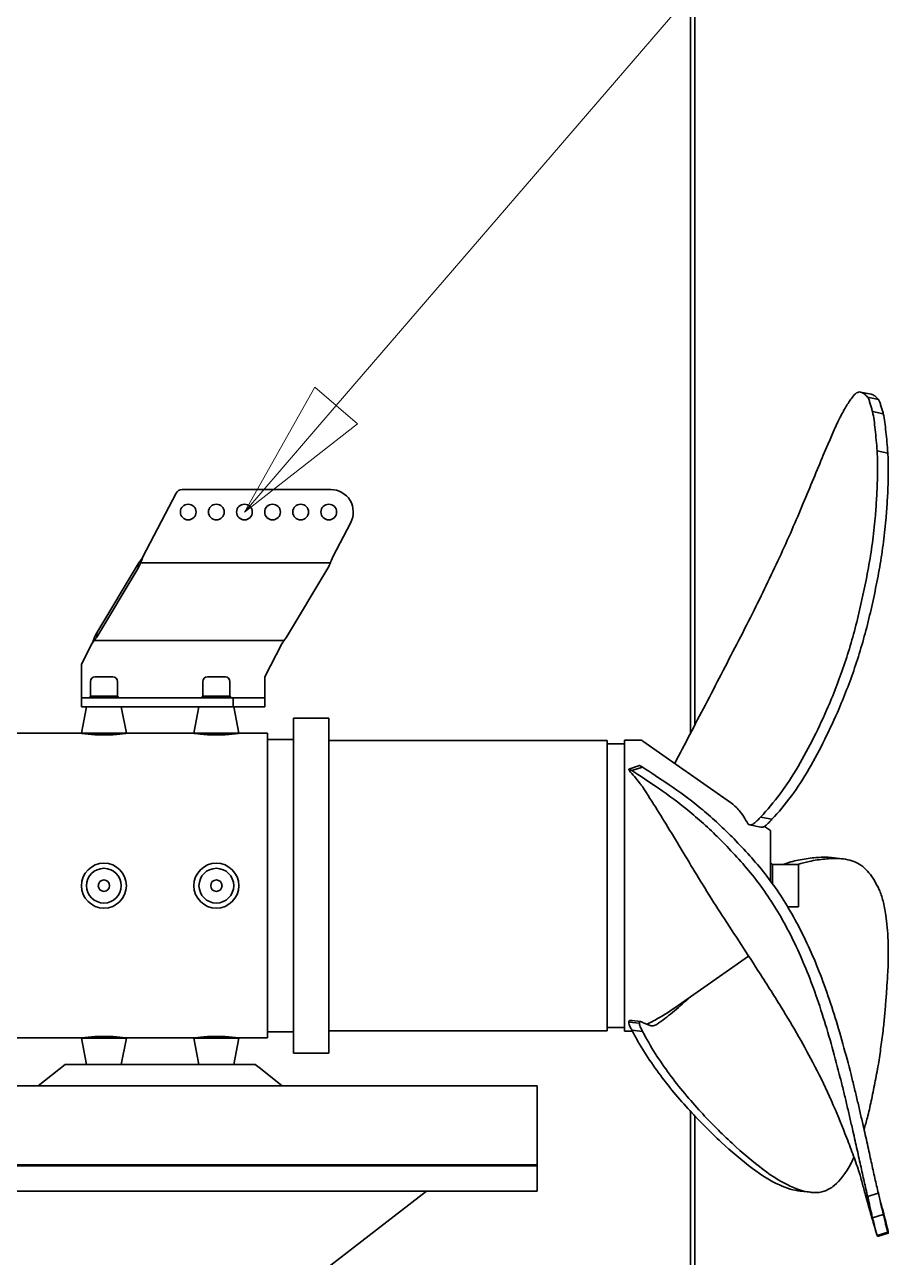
# Model space of a CAD drawing. Header units: millimetres. Extents: x 0 to 42050, y 0 to 29700.
# Drawn here: x 18046 to 18815, y 20898 to 21994 of the extents above; entities that cross this region are included whole.
import ezdxf

# ---------------------------------------------------------------- set-up
doc = ezdxf.new("R2010")
doc.units = ezdxf.units.MM
doc.header["$LTSCALE"] = 50
doc.layers.add('Symbol', color=7, linetype='Continuous', lineweight=18)
doc.layers.add('Visible', color=7, linetype='Continuous', lineweight=35)

# ---------------------------------------------------------------- blocks, each defined once
blk = doc.blocks.new('Balloon19')
at = {"layer": 'Symbol'}
for p, q in [((366.47, 433.116), (374.231, 442.124)), ((366.092, 433.442), (364.839, 431.222)), ((366.849, 432.789), (366.092, 433.442)), ((366.47, 433.116), (364.839, 431.222)), ((364.839, 431.222), (366.849, 432.789))]:
    blk.add_line(p, q, dxfattribs=at)
at = {"layer": 'Symbol', "flags": 128}
blk.add_lwpolyline([(366.092, 433.442), (364.839, 431.222), (366.849, 432.789), (366.092, 433.442)], dxfattribs=at)
at = {"layer": 'Symbol'}
blk.add_solid([(366.092, 433.442), (364.839, 431.222), (366.849, 432.789), (366.092, 433.442)], dxfattribs=at)

msp = doc.modelspace()

# ---------------------------------------------------------------- linework, layer by layer
at = {"layer": 'Visible', "color": 9, "true_color": 0xc0c0c0}
for p, q in [((18638.8, 21364.66), (18638.8, 26112.33)), ((18642.55, 21371.82), (18642.55, 26112.33)), ((18638.8, 20552.33), (18638.8, 21028.06)), ((18642.55, 20552.33), (18642.55, 21024.05))]:
    msp.add_line(p, q, dxfattribs=at)
at = {"layer": 'Visible'}
for p, q in [((18799.37, 21665.85), (18789.84, 21667.78)), ((18805.78, 21661.17), (18796.25, 21663.09)), ((18810.2, 21648.44), (18800.67, 21650.36)), ((18814.23, 21613.53), (18804.69, 21615.45)), ((18151.63, 21521.15), (18181.15, 21577.86)), ((18186.47, 21581.08), (18318.73, 21581.08)), ((18336.47, 21551.85), (18320.48, 21521.15)), ((18318.37, 21515.79), (18149.52, 21515.79)), ((18147.4, 21515.15), (18110.51, 21453.77)), ((18110.51, 21449.77), (18147.4, 21511.15)), ((18147.4, 21513.39), (18147.4, 21515.15)), ((18147.4, 21511.15), (18147.4, 21513.39)), ((18316.25, 21511.15), (18279.36, 21449.77)), ((18110.51, 21453.77), (18110.51, 21451.53)), ((18110.51, 21451.53), (18110.51, 21449.77)), ((18096.94, 21425.83), (18106.28, 21443.77)), ((18108.39, 21446.98), (18277.24, 21446.98)), ((18275.13, 21443.77), (18259.94, 21414.59)), ((18096.94, 21395.88), (18096.94, 21425.83)), ((18104.94, 21410.48), (18104.94, 21397.38)), ((18108.94, 21414.48), (18124.94, 21414.48)), ((18128.94, 21410.48), (18128.94, 21397.38)), ((18204.94, 21410.48), (18204.94, 21397.38)), ((18208.94, 21414.48), (18224.94, 21414.48)), ((18228.94, 21410.48), (18228.94, 21397.38)), ((18259.94, 21414.59), (18259.94, 21395.88)), ((18096.94, 21387.88), (18096.94, 21395.88)), ((18231.94, 21395.88), (18096.94, 21395.88)), ((18104.94, 21397.38), (18103.64, 21395.88)), ((18104.94, 21397.38), (18128.94, 21397.38)), ((18128.94, 21397.38), (18130.24, 21395.88)), ((18204.94, 21397.38), (18203.64, 21395.88)), ((18204.94, 21397.38), (18228.94, 21397.38)), ((18228.94, 21397.38), (18230.24, 21395.88)), ((18259.94, 21395.88), (18231.94, 21395.88)), ((18231.94, 21387.88), (18231.94, 21395.88)), ((18259.94, 21387.88), (18259.94, 21395.88)), ((18096.94, 21387.88), (18231.94, 21387.88)), ((18101.51, 21387.88), (18096.94, 21364.38)), ((18132.37, 21387.88), (18136.94, 21364.38)), ((18201.51, 21387.88), (18196.94, 21364.38)), ((18231.94, 21387.88), (18259.94, 21387.88)), ((18232.37, 21387.88), (18236.94, 21364.38)), ((18285.44, 21377.88), (18285.44, 21079.88)), ((18316.94, 21377.88), (18285.44, 21377.88)), ((18316.94, 21079.88), (18316.94, 21377.88)), ((17990.44, 21364.38), (18096.94, 21364.38)), ((18096.94, 21364.38), (18136.94, 21364.38)), ((18136.94, 21364.38), (18196.94, 21364.38)), ((18196.94, 21364.38), (18236.94, 21364.38)), ((18236.94, 21364.38), (18262.44, 21364.38)), ((18262.44, 21364.38), (18262.44, 21093.48)), ((18262.44, 21358.88), (18285.44, 21358.88)), ((18564.57, 21357.88), (18316.94, 21357.88)), ((18564.57, 21099.88), (18564.57, 21357.88)), ((18579.94, 21354.88), (18564.57, 21354.88)), ((18579.94, 21358.38), (18579.94, 21099.38)), ((18593.36, 21358.38), (18579.94, 21358.38)), ((18674.26, 21302.84), (18596.23, 21357.48)), ((18593.44, 21335.59), (18583.92, 21332.59)), ((18596.03, 21334.24), (18586.51, 21331.25)), ((18711.15, 21287.91), (18701.08, 21289.94)), ((18701.12, 21281.02), (18691.06, 21283.05)), ((18709.94, 21277.86), (18704.53, 21281.64)), ((18709.94, 21277.86), (18709.94, 21232.92)), ((18773.52, 21252.78), (18763.97, 21253.86)), ((18711.64, 21247.68), (18709.94, 21248.84)), ((18711.64, 21247.68), (18711.64, 21230.59)), ((18734.64, 21247.68), (18711.64, 21247.68)), ((18734.64, 21210.08), (18734.64, 21247.68)), ((18734.64, 21210.08), (18725.1, 21210.08)), ((18690.41, 21166.23), (18624.61, 21120.15)), ((18636.52, 21128.38), (18636.38, 21128.4)), ((18564.57, 21099.88), (18316.94, 21099.88)), ((18579.94, 21102.88), (18564.57, 21102.88)), ((18586.99, 21099.38), (18579.94, 21099.38)), ((18593.24, 21106.58), (18583.71, 21107.66)), ((18596.03, 21099.23), (18586.51, 21100.3)), ((18594.34, 21108.04), (18586.89, 21108.89)), ((18097.61, 21093.48), (17887.44, 21093.48)), ((18096.94, 21093.48), (18096.94, 21093.38)), ((18136.94, 21093.38), (18096.94, 21093.38)), ((18101.51, 21069.88), (18096.94, 21093.38)), ((18132.37, 21069.88), (18136.94, 21093.38)), ((18197.61, 21093.48), (18136.27, 21093.48)), ((18136.94, 21093.48), (18136.94, 21093.38)), ((18196.94, 21093.48), (18196.94, 21093.38)), ((18236.94, 21093.38), (18196.94, 21093.38)), ((18201.51, 21069.88), (18196.94, 21093.38)), ((18232.37, 21069.88), (18236.94, 21093.38)), ((18262.44, 21093.48), (18236.27, 21093.48)), ((18236.94, 21093.48), (18236.94, 21093.38)), ((18262.44, 21098.88), (18285.44, 21098.88)), ((18316.94, 21079.88), (18285.44, 21079.88)), ((18058.37, 21050.88), (18082.34, 21069.88)), ((18247.01, 21069.88), (18082.34, 21069.88)), ((18247.01, 21069.88), (18251.54, 21069.88)), ((18251.54, 21069.88), (18255.08, 21067.07)), ((18255.08, 21067.07), (18275.51, 21050.88)), ((17822.44, 21050.88), (18502.44, 21050.88)), ((18502.44, 21042.2), (18502.44, 21050.88)), ((18502.44, 21042.2), (18502.44, 20980.65)), ((17817.44, 20979.78), (18502.44, 20979.78)), ((18502.44, 20980.65), (17822.44, 20980.65)), ((18502.44, 20980.65), (18502.44, 20979.78)), ((18502.44, 20979.78), (18502.44, 20957.33)), ((18502.44, 20957.33), (17827.44, 20957.33)), ((18403.83, 20957.33), (17844.19, 20525.33)), ((18745.84, 20956.24), (18736.3, 20957.31)), ((18805.78, 20955.43), (18796.25, 20952.44)), ((18810.2, 20936.45), (18800.67, 20933.45)), ((18814.23, 20920.82), (18804.69, 20917.83)), ((18814.62, 20919.88), (18805.08, 20916.88))]:
    msp.add_line(p, q, dxfattribs=at)
for centre, radius in [((18191.94, 21561.08), 7), ((18216.94, 21561.08), 7), ((18241.94, 21561.08), 7), ((18266.94, 21561.08), 7), ((18291.94, 21561.08), 7), ((18316.94, 21561.08), 7), ((18116.94, 21228.88), 15.43), ((18216.94, 21228.88), 15.43), ((18116.94, 21228.88), 5.05), ((18216.94, 21228.88), 5.05)]:
    msp.add_circle(centre, radius, dxfattribs=at)
for centre, radius, start, end in [((18186.47, 21575.08), 6, 90, 152.5), ((18318.73, 21561.08), 20, 332.5, 90), ((18108.94, 21410.48), 4, 90, 180), ((18124.94, 21410.48), 4, 0, 90), ((18208.94, 21410.48), 4, 90, 180), ((18224.94, 21410.48), 4, 0, 90), ((18593.36, 21353.38), 5, 55, 90), ((18116.94, 21228.88), 20, 0, 180), ((18216.94, 21228.88), 20, 0, 180), ((18116.94, 21228.88), 20, 180, 0), ((18216.94, 21228.88), 20, 180, 0)]:
    msp.add_arc(centre, radius, start, end, dxfattribs=at)
for points, knots in [([(18782.69, 21663.23), (18781.83, 21662.14), (18780.97, 21660.95), (18779.23, 21658.41), (18778.36, 21657.06), (18777.47, 21655.62)], [0.000001, 0.000001, 0.000001, 0.000001, 1.175222, 1.175222, 2.3504455, 2.3504455, 2.3504455, 2.3504455]), ([(18789.94, 21667.75), (18788.84, 21668.01), (18787.69, 21667.75), (18785.27, 21666.24), (18784, 21664.98), (18782.69, 21663.23)], [0.0000016, 0.0000016, 0.0000016, 0.0000016, 1.8002191, 1.8002191, 3.6003068, 3.6003068, 3.6003068, 3.6003068]), ([(18796.25, 21663.09), (18795.24, 21664.39), (18794.2, 21665.43), (18792.1, 21666.99), (18791.03, 21667.5), (18789.94, 21667.75)], [0.0000038, 0.0000038, 0.0000038, 0.0000038, 1.7911199, 1.7911199, 3.5822228, 3.5822228, 3.5822228, 3.5822228]), ([(18798.56, 21657.43), (18798.23, 21658.62), (18797.87, 21659.69), (18797.09, 21661.59), (18796.68, 21662.41), (18796.25, 21663.09)], [0.0000035, 0.0000035, 0.0000035, 0.0000035, 0.8081984, 0.8081984, 1.6163133, 1.6163133, 1.6163133, 1.6163133]), ([(18799.47, 21665.83), (18800.56, 21665.58), (18801.63, 21665.07), (18803.73, 21663.51), (18804.76, 21662.47), (18805.78, 21661.17)], [0.000001, 0.000001, 0.000001, 0.000001, 1.791098, 1.791098, 3.5822129, 3.5822129, 3.5822129, 3.5822129]), ([(18805.78, 21661.17), (18806.21, 21660.48), (18806.62, 21659.67), (18807.39, 21657.77), (18807.75, 21656.7), (18808.09, 21655.51)], [0.000001, 0.000001, 0.000001, 0.000001, 0.8082199, 0.8082199, 1.6165199, 1.6165199, 1.6165199, 1.6165199]), ([(18777.47, 21655.62), (18776.57, 21654.18), (18775.67, 21652.61), (18773.82, 21649.25), (18772.88, 21647.44), (18771.92, 21645.53)], [0.0000019, 0.0000019, 0.0000019, 0.0000019, 1.1754536, 1.1754536, 2.3509185, 2.3509185, 2.3509185, 2.3509185]), ([(18800.67, 21650.36), (18800.3, 21651.53), (18799.94, 21652.7), (18799.24, 21655.05), (18798.89, 21656.24), (18798.56, 21657.43)], [-1.613107, -1.613107, -1.613107, -1.613107, -0.8065552, -0.8065552, -0.0000035, -0.0000035, -0.0000035, -0.0000035]), ([(18802.99, 21634.29), (18802.67, 21637.24), (18802.31, 21640.07), (18801.54, 21645.43), (18801.12, 21647.97), (18800.67, 21650.36)], [0.0000035, 0.0000035, 0.0000035, 0.0000035, 1.3016866, 1.3016866, 2.6037294, 2.6037294, 2.6037294, 2.6037294]), ([(18808.09, 21655.51), (18808.42, 21654.32), (18808.77, 21653.13), (18809.47, 21650.78), (18809.83, 21649.61), (18810.2, 21648.44)], [-1.6131031, -1.6131031, -1.6131031, -1.6131031, -0.8065516, -0.8065516, 0, 0, 0, 0]), ([(18810.2, 21648.44), (18810.65, 21646.05), (18811.07, 21643.51), (18811.84, 21638.14), (18812.2, 21635.32), (18812.52, 21632.37)], [0, 0, 0, 0, 1.3026469, 1.3026469, 2.6049324, 2.6049324, 2.6049324, 2.6049324]), ([(18771.92, 21645.53), (18767.28, 21636.05), (18762.29, 21624.7), (18754, 21605.07), (18751.06, 21597.96), (18745.12, 21583.57), (18742.14, 21576.33), (18739, 21568.84)], [0.0000029, 0.0000029, 0.0000029, 0.0000029, 5.6484153, 5.6484153, 8.575673, 8.575673, 11.302645, 11.302645, 11.302645, 11.302645]), ([(18804.69, 21615.45), (18804.45, 21618.76), (18804.18, 21621.99), (18803.61, 21628.28), (18803.31, 21631.33), (18802.99, 21634.29)], [0.0000018, 0.0000018, 0.0000018, 0.0000018, 1.3023658, 1.3023658, 2.6047226, 2.6047226, 2.6047226, 2.6047226]), ([(18812.52, 21632.37), (18812.84, 21629.41), (18813.15, 21626.36), (18813.72, 21620.07), (18813.98, 21616.84), (18814.23, 21613.53)], [0.000001, 0.000001, 0.000001, 0.000001, 1.3023676, 1.3023676, 2.6047398, 2.6047398, 2.6047398, 2.6047398]), ([(18804.86, 21587.09), (18805.05, 21592.18), (18805.13, 21597.13), (18805.07, 21606.64), (18804.93, 21611.17), (18804.69, 21615.45)], [0.0000015, 0.0000015, 0.0000015, 0.0000015, 1.6248813, 1.6248813, 3.2498187, 3.2498187, 3.2498187, 3.2498187]), ([(18814.23, 21613.53), (18814.47, 21609.25), (18814.61, 21604.71), (18814.67, 21595.21), (18814.59, 21590.26), (18814.4, 21585.16)], [0.000001, 0.000001, 0.000001, 0.000001, 1.6249803, 1.6249803, 3.2499066, 3.2499066, 3.2499066, 3.2499066]), ([(18802.92, 21555.81), (18803.38, 21561.13), (18803.77, 21566.4), (18804.41, 21576.84), (18804.66, 21582), (18804.86, 21587.09)], [0.000002, 0.000002, 0.000002, 0.000002, 1.6204273, 1.6204273, 3.2408775, 3.2408775, 3.2408775, 3.2408775]), ([(18814.4, 21585.16), (18814.21, 21580.08), (18813.96, 21574.92), (18813.32, 21564.48), (18812.93, 21559.2), (18812.47, 21553.89)], [0.000001, 0.000001, 0.000001, 0.000001, 1.6204985, 1.6204985, 3.2409634, 3.2409634, 3.2409634, 3.2409634]), ([(18739, 21568.84), (18732.5, 21553.28), (18725.42, 21537.15), (18710.22, 21504.21), (18702.15, 21487.58), (18693.71, 21470.77)], [0.000001, 0.000001, 0.000001, 0.000001, 5.6807048, 5.6807048, 11.3561246, 11.3561246, 11.3561246, 11.3561246]), ([(18796.94, 21511.52), (18798.27, 21518.83), (18799.44, 21526.21), (18801.42, 21541.03), (18802.25, 21548.45), (18802.92, 21555.81)], [0.000004, 0.000004, 0.000004, 0.000004, 2.2435389, 2.2435389, 4.4868371, 4.4868371, 4.4868371, 4.4868371]), ([(18812.47, 21553.89), (18811.8, 21546.53), (18810.98, 21539.11), (18809, 21524.29), (18807.84, 21516.9), (18806.5, 21509.59)], [0.000001, 0.000001, 0.000001, 0.000001, 2.2431934, 2.2431934, 4.4866551, 4.4866551, 4.4866551, 4.4866551]), ([(18151.63, 21521.15), (18150.51, 21518.37), (18150.48, 21518.3), (18149.78, 21516.49), (18149.65, 21516.14), (18149.52, 21515.79)], [-1.58650073, -1.58650073, -1.58650073, -1.58650073, -1.12456691, -1.12456691, -1.01040412, -1.01040412, -1.01040412, -1.01040412]), ([(18151.63, 21521.15), (18151.4, 21520.8), (18151.17, 21520.46), (18150.44, 21519.38), (18149.97, 21518.66), (18149.52, 21517.93)], [5.47898364, 5.47898364, 5.47898364, 5.47898364, 5.60393727, 5.60393727, 5.86929648, 5.86929648, 5.86929648, 5.86929648]), ([(18316.25, 21511.15), (18317.38, 21513.55), (18317.4, 21513.61), (18318.1, 21515.18), (18318.24, 21515.49), (18318.37, 21515.79)], [-1.58650073, -1.58650073, -1.58650073, -1.58650073, -1.12456691, -1.12456691, -1.01040412, -1.01040412, -1.01040412, -1.01040412]), ([(18787.83, 21468.46), (18789.54, 21475.53), (18791.16, 21482.65), (18794.19, 21497.02), (18795.61, 21504.25), (18796.94, 21511.52)], [0.0000017, 0.0000017, 0.0000017, 0.0000017, 2.2335551, 2.2335551, 4.4673255, 4.4673255, 4.4673255, 4.4673255]), ([(18806.5, 21509.59), (18805.18, 21502.32), (18803.76, 21495.09), (18800.73, 21480.72), (18799.12, 21473.6), (18797.41, 21466.53)], [0.0000015, 0.0000015, 0.0000015, 0.0000015, 2.2338002, 2.2338002, 4.4674457, 4.4674457, 4.4674457, 4.4674457]), ([(18693.71, 21470.77), (18684.65, 21452.67), (18675.19, 21434.7), (18661.32, 21407.76), (18656.71, 21398.87), (18647.35, 21380.95), (18642.69, 21372.1), (18638.06, 21363.26)], [0.000009, 0.000009, 0.000009, 0.000009, 6.1140294, 6.1140294, 9.1844701, 9.1844701, 12.1936454, 12.1936454, 12.1936454, 12.1936454]), ([(18775.96, 21426.92), (18778.19, 21433.58), (18780.28, 21440.39), (18784.24, 21454.26), (18786.1, 21461.31), (18787.83, 21468.46)], [0.000001, 0.000001, 0.000001, 0.000001, 2.2610439, 2.2610439, 4.5233382, 4.5233382, 4.5233382, 4.5233382]), ([(18797.41, 21466.53), (18795.68, 21459.38), (18793.82, 21452.33), (18789.85, 21438.46), (18787.75, 21431.65), (18785.52, 21424.99)], [0.0000014, 0.0000014, 0.0000014, 0.0000014, 2.2629304, 2.2629304, 4.5247356, 4.5247356, 4.5247356, 4.5247356]), ([(18761.28, 21388.3), (18763.93, 21394.48), (18766.48, 21400.8), (18771.37, 21413.66), (18773.72, 21420.23), (18775.96, 21426.92)], [0.000001, 0.000001, 0.000001, 0.000001, 2.2597539, 2.2597539, 4.5217757, 4.5217757, 4.5217757, 4.5217757]), ([(18785.52, 21424.99), (18783.28, 21418.31), (18780.93, 21411.75), (18776.03, 21398.88), (18773.48, 21392.56), (18770.83, 21386.38)], [0.000001, 0.000001, 0.000001, 0.000001, 2.2687006, 2.2687006, 4.5366261, 4.5366261, 4.5366261, 4.5366261]), ([(18734.44, 21334.97), (18739.35, 21343.4), (18744.03, 21352.06), (18752.98, 21369.86), (18757.23, 21378.98), (18761.28, 21388.3)], [0.0000021, 0.0000021, 0.0000021, 0.0000021, 3.437567, 3.437567, 6.8673088, 6.8673088, 6.8673088, 6.8673088]), ([(18770.83, 21386.38), (18766.8, 21377.05), (18762.57, 21367.92), (18753.7, 21350.12), (18749.06, 21341.44), (18744.21, 21333)], [0.000001, 0.000001, 0.000001, 0.000001, 3.4250721, 3.4250721, 6.8571871, 6.8571871, 6.8571871, 6.8571871]), ([(18136.94, 21364.38), (18136.94, 21364.38), (18136.82, 21364.36), (18136.31, 21364.29), (18135.92, 21364.23), (18134.9, 21364.09), (18134.27, 21364.01), (18132.8, 21363.83), (18131.97, 21363.73), (18130.19, 21363.55), (18129.19, 21363.45), (18127.01, 21363.27), (18125.83, 21363.18), (18123.37, 21363.04), (18122.08, 21362.99), (18119.5, 21362.91), (18118.2, 21362.9), (18116.94, 21362.9), (18115.68, 21362.9), (18114.38, 21362.91), (18111.8, 21362.99), (18110.51, 21363.04), (18108.05, 21363.18), (18106.87, 21363.27), (18104.69, 21363.45), (18103.68, 21363.55), (18101.91, 21363.73), (18101.08, 21363.83), (18099.61, 21364.01), (18098.97, 21364.09), (18097.95, 21364.23), (18097.57, 21364.29), (18097.06, 21364.36), (18096.94, 21364.38), (18096.94, 21364.38)], [9.0547048, 9.0547048, 9.0547048, 9.0547048, 9.4319811, 9.4319811, 9.8092574, 9.8092574, 10.1865337, 10.1865337, 10.5638099, 10.5638099, 10.9410924, 10.9410924, 11.3183748, 11.3183748, 11.6956573, 11.6956573, 12.0729397, 12.0729397, 12.0729397, 12.4502222, 12.4502222, 12.8275046, 12.8275046, 13.2047871, 13.2047871, 13.5820695, 13.5820695, 13.9593458, 13.9593458, 14.3366221, 14.3366221, 14.7138984, 14.7138984, 15.0911747, 15.0911747, 15.0911747, 15.0911747]), ([(18236.94, 21364.38), (18236.94, 21364.38), (18236.82, 21364.36), (18236.31, 21364.29), (18235.92, 21364.23), (18234.9, 21364.09), (18234.27, 21364.01), (18232.8, 21363.83), (18231.97, 21363.73), (18230.19, 21363.55), (18229.19, 21363.45), (18227.01, 21363.27), (18225.83, 21363.18), (18223.37, 21363.04), (18222.08, 21362.99), (18219.5, 21362.91), (18218.2, 21362.9), (18216.94, 21362.9), (18215.68, 21362.9), (18214.38, 21362.91), (18211.8, 21362.99), (18210.51, 21363.04), (18208.05, 21363.18), (18206.87, 21363.27), (18204.69, 21363.45), (18203.68, 21363.55), (18201.91, 21363.73), (18201.08, 21363.83), (18199.61, 21364.01), (18198.97, 21364.09), (18197.95, 21364.23), (18197.57, 21364.29), (18197.06, 21364.36), (18196.94, 21364.38), (18196.94, 21364.38)], [9.0547048, 9.0547048, 9.0547048, 9.0547048, 9.4319811, 9.4319811, 9.8092574, 9.8092574, 10.1865337, 10.1865337, 10.5638099, 10.5638099, 10.9410924, 10.9410924, 11.3183748, 11.3183748, 11.6956573, 11.6956573, 12.0729397, 12.0729397, 12.0729397, 12.4502222, 12.4502222, 12.8275046, 12.8275046, 13.2047871, 13.2047871, 13.5820695, 13.5820695, 13.9593458, 13.9593458, 14.3366221, 14.3366221, 14.7138984, 14.7138984, 15.0911747, 15.0911747, 15.0911747, 15.0911747]), ([(18584.86, 21332.27), (18584.57, 21332.47), (18584.33, 21332.58), (18583.94, 21332.63), (18583.8, 21332.57), (18583.71, 21332.42)], [0.00059721, 0.00059721, 0.00059721, 0.00059721, 0.24541416, 0.24541416, 0.48987731, 0.48987731, 0.48987731, 0.48987731]), ([(18583.71, 21332.42), (18583.73, 21332.35), (18583.76, 21332.26), (18583.84, 21332.07), (18583.89, 21331.96), (18584, 21331.73), (18584.06, 21331.61), (18584.19, 21331.37), (18584.25, 21331.26), (18584.32, 21331.14)], [0, 0, 0, 0, 0.04085213, 0.04085213, 0.08336603, 0.08336603, 0.12745836, 0.12745836, 0.16669455, 0.16669455, 0.16669455, 0.16669455]), ([(18593.36, 21320.38), (18591.82, 21322.29), (18590.29, 21324.14), (18587.28, 21327.73), (18585.79, 21329.47), (18584.32, 21331.14)], [0.0013118, 0.0013118, 0.0013118, 0.0013118, 0.9317029, 0.9317029, 1.8623256, 1.8623256, 1.8623256, 1.8623256]), ([(18586.51, 21331.25), (18586.24, 21331.39), (18585.97, 21331.55), (18585.42, 21331.89), (18585.14, 21332.08), (18584.86, 21332.27)], [-0.48907916, -0.48907916, -0.48907916, -0.48907916, -0.2448374, -0.2448374, -0.00094374, -0.00094374, -0.00094374, -0.00094374]), ([(18638.06, 21294.53), (18628.52, 21302.41), (18619.08, 21309.35), (18601.62, 21321.43), (18593.52, 21326.66), (18586.51, 21331.25)], [0.000083, 0.000083, 0.000083, 0.000083, 6.183109, 6.183109, 12.1896032, 12.1896032, 12.1896032, 12.1896032]), ([(18593.44, 21335.59), (18593.5, 21335.61), (18593.57, 21335.61), (18593.85, 21335.57), (18594.09, 21335.46), (18594.38, 21335.27)], [0.14186247, 0.14186247, 0.14186247, 0.14186247, 0.24463741, 0.24463741, 0.48916489, 0.48916489, 0.48916489, 0.48916489]), ([(18594.38, 21335.27), (18594.66, 21335.07), (18594.94, 21334.89), (18595.49, 21334.55), (18595.76, 21334.39), (18596.03, 21334.24)], [-0.48828546, -0.48828546, -0.48828546, -0.48828546, -0.24418052, -0.24418052, -0.00009882, -0.00009882, -0.00009882, -0.00009882]), ([(18596.03, 21334.24), (18603.05, 21329.66), (18611.19, 21324.45), (18628.73, 21312.4), (18638.22, 21305.47), (18647.81, 21297.6)], [0.0000724, 0.0000724, 0.0000724, 0.0000724, 5.9788845, 5.9788845, 12.1441694, 12.1441694, 12.1441694, 12.1441694]), ([(18701.08, 21289.94), (18706.95, 21296.16), (18712.78, 21303.06), (18724.08, 21318.24), (18729.41, 21326.34), (18734.44, 21334.97)], [0.0000569, 0.0000569, 0.0000569, 0.0000569, 3.371229, 3.371229, 6.7411208, 6.7411208, 6.7411208, 6.7411208]), ([(18744.21, 21333), (18739.25, 21324.37), (18733.99, 21316.26), (18722.8, 21301.06), (18717.02, 21294.15), (18711.15, 21287.91)], [0.0000017, 0.0000017, 0.0000017, 0.0000017, 3.5144201, 3.5144201, 7.0313794, 7.0313794, 7.0313794, 7.0313794]), ([(18596.23, 21316.46), (18595.75, 21317.19), (18595.25, 21317.9), (18594.3, 21319.2), (18593.82, 21319.82), (18593.36, 21320.38)], [0.00163912, 0.00163912, 0.00163912, 0.00163912, 0.27388583, 0.27388583, 0.54741367, 0.54741367, 0.54741367, 0.54741367]), ([(18664.81, 21205.59), (18660, 21212.89), (18654.81, 21221.17), (18640.34, 21244.78), (18631.14, 21260.29), (18613.32, 21289.6), (18604.81, 21303.32), (18596.23, 21316.46)], [6.1219657, 6.1219657, 6.1219657, 6.1219657, 9.1327608, 9.1327608, 13.9432325, 13.9432325, 18.2374053, 18.2374053, 18.2374053, 18.2374053]), ([(18647.81, 21297.6), (18652.43, 21293.8), (18657.07, 21289.8), (18666.4, 21281.32), (18671.01, 21276.89), (18684.92, 21262.79), (18694.36, 21252.61), (18703.41, 21241.41)], [0.000019, 0.000019, 0.000019, 0.000019, 2.9889138, 2.9889138, 6.0325826, 6.0325826, 12.0902786, 12.0902786, 12.0902786, 12.0902786]), ([(18689.91, 21283.47), (18687.48, 21288.23), (18684.82, 21292.29), (18679.53, 21298.58), (18676.94, 21300.96), (18674.26, 21302.84)], [0, 0, 0, 0, 2.1656648, 2.1656648, 4.0403412, 4.0403412, 4.0403412, 4.0403412]), ([(18693.71, 21238.36), (18684.65, 21249.5), (18675.19, 21259.65), (18661.32, 21273.72), (18656.71, 21278.16), (18647.35, 21286.69), (18642.69, 21290.71), (18638.06, 21294.53)], [0.000009, 0.000009, 0.000009, 0.000009, 6.1140294, 6.1140294, 9.1844691, 9.1844691, 12.1936438, 12.1936438, 12.1936438, 12.1936438]), ([(18695.79, 21284.65), (18696.69, 21285.46), (18697.59, 21286.31), (18699.35, 21288.08), (18700.22, 21288.99), (18701.08, 21289.94)], [0.00007857, 0.00007857, 0.00007857, 0.00007857, 0.49866265, 0.49866265, 0.99512807, 0.99512807, 0.99512807, 0.99512807]), ([(18711.15, 21287.91), (18710.29, 21286.96), (18709.42, 21286.04), (18707.67, 21284.27), (18706.78, 21283.43), (18705.87, 21282.62)], [0.00001128, 0.00001128, 0.00001128, 0.00001128, 0.49734404, 0.49734404, 0.99466761, 0.99466761, 0.99466761, 0.99466761]), ([(18689.91, 21283.47), (18689.91, 21283.47), (18689.92, 21283.46), (18689.93, 21283.45), (18689.93, 21283.45), (18689.94, 21283.44)], [0.0002891422, 0.0002891422, 0.0002891422, 0.0002891422, 0.0036532003, 0.0036532003, 0.007127886, 0.007127886, 0.007127886, 0.007127886]), ([(18689.94, 21283.44), (18690.83, 21282.99), (18691.81, 21282.85), (18693.82, 21283.26), (18694.84, 21283.79), (18695.79, 21284.65)], [0.0000921, 0.0000921, 0.0000921, 0.0000921, 0.5250673, 0.5250673, 1.0499941, 1.0499941, 1.0499941, 1.0499941]), ([(18705.87, 21282.62), (18705.43, 21282.22), (18704.98, 21281.89), (18703.98, 21281.34), (18703.44, 21281.13), (18702.29, 21280.9), (18701.7, 21280.9), (18701.12, 21281.02)], [0.00001081, 0.00001081, 0.00001081, 0.00001081, 0.24196168, 0.24196168, 0.52423473, 0.52423473, 0.83751733, 0.83751733, 0.83751733, 0.83751733]), ([(18734.44, 21251.54), (18739.35, 21252.54), (18744.03, 21253.25), (18752.98, 21254.1), (18757.23, 21254.24), (18761.28, 21254.09)], [0.0000021, 0.0000021, 0.0000021, 0.0000021, 3.437567, 3.437567, 6.8673088, 6.8673088, 6.8673088, 6.8673088]), ([(18770.83, 21253.01), (18766.8, 21253.16), (18762.57, 21253.02), (18753.7, 21252.16), (18749.06, 21251.44), (18744.21, 21250.44)], [0.000001, 0.000001, 0.000001, 0.000001, 3.4250721, 3.4250721, 6.8571871, 6.8571871, 6.8571871, 6.8571871]), ([(18785.52, 21249.67), (18783.28, 21250.63), (18780.93, 21251.39), (18776.03, 21252.5), (18773.48, 21252.86), (18770.83, 21253.01)], [0.000001, 0.000001, 0.000001, 0.000001, 2.2687006, 2.2687006, 4.5366261, 4.5366261, 4.5366261, 4.5366261]), ([(18797.41, 21240.34), (18795.68, 21242.48), (18793.82, 21244.34), (18789.85, 21247.45), (18787.75, 21248.71), (18785.52, 21249.67)], [0.0000014, 0.0000014, 0.0000014, 0.0000014, 2.2629304, 2.2629304, 4.5247356, 4.5247356, 4.5247356, 4.5247356]), ([(18739, 21160.71), (18732.5, 21175.95), (18725.42, 21190.17), (18710.22, 21216.22), (18702.15, 21227.91), (18693.71, 21238.36)], [0.000001, 0.000001, 0.000001, 0.000001, 5.6807048, 5.6807048, 11.3561246, 11.3561246, 11.3561246, 11.3561246]), ([(18703.41, 21241.41), (18711.82, 21230.93), (18719.83, 21219.22), (18734.97, 21193.16), (18742.05, 21178.93), (18748.55, 21163.71)], [0.0000047, 0.0000047, 0.0000047, 0.0000047, 5.690823, 5.690823, 11.381703, 11.381703, 11.381703, 11.381703]), ([(18806.5, 21225.29), (18805.18, 21228.17), (18803.76, 21230.86), (18800.73, 21235.88), (18799.12, 21238.2), (18797.41, 21240.34)], [0.0000015, 0.0000015, 0.0000015, 0.0000015, 2.2338002, 2.2338002, 4.4674457, 4.4674457, 4.4674457, 4.4674457]), ([(18812.47, 21202.55), (18811.8, 21207.2), (18810.98, 21211.44), (18809, 21219.04), (18807.84, 21222.4), (18806.5, 21225.29)], [0.000001, 0.000001, 0.000001, 0.000001, 2.2431934, 2.2431934, 4.4866551, 4.4866551, 4.4866551, 4.4866551]), ([(18776.1, 21008.6), (18772.42, 21018.03), (18768.36, 21027.84), (18759.45, 21047.81), (18754.54, 21058.06), (18740.1, 21086.16), (18729.95, 21103.71), (18712.57, 21131.89), (18705.62, 21142.73), (18687.24, 21171.12), (18675.83, 21188.88), (18664.81, 21205.59)], [0, 0, 0, 0, 3.1762499, 3.1762499, 6.5848196, 6.5848196, 12.6648907, 12.6648907, 16.5379142, 16.5379142, 22.845538, 22.845538, 22.845538, 22.845538]), ([(18814.4, 21179.92), (18814.21, 21184.04), (18813.96, 21187.99), (18813.32, 21195.54), (18812.93, 21199.14), (18812.47, 21202.55)], [0.000001, 0.000001, 0.000001, 0.000001, 1.6204985, 1.6204985, 3.2409634, 3.2409634, 3.2409634, 3.2409634]), ([(18814.23, 21152.29), (18814.47, 21157.3), (18814.61, 21162.14), (18814.67, 21171.4), (18814.59, 21175.8), (18814.4, 21179.92)], [0.000001, 0.000001, 0.000001, 0.000001, 1.6249803, 1.6249803, 3.2499066, 3.2499066, 3.2499066, 3.2499066]), ([(18771.92, 21058), (18767.28, 21076.24), (18762.29, 21094.26), (18754, 21120.57), (18751.06, 21129.34), (18745.12, 21145.72), (18742.14, 21153.37), (18739, 21160.71)], [0.0000029, 0.0000029, 0.0000029, 0.0000029, 5.6484153, 5.6484153, 8.575673, 8.575673, 11.302645, 11.302645, 11.302645, 11.302645]), ([(18748.55, 21163.71), (18751.71, 21156.33), (18754.71, 21148.64), (18760.65, 21132.25), (18763.58, 21123.53), (18771.85, 21097.26), (18776.84, 21079.24), (18781.47, 21061)], [0.000001, 0.000001, 0.000001, 0.000001, 2.7515889, 2.7515889, 5.6713984, 5.6713984, 11.3356202, 11.3356202, 11.3356202, 11.3356202]), ([(18812.52, 21127.39), (18812.84, 21131.6), (18813.15, 21135.79), (18813.72, 21144.1), (18813.98, 21148.22), (18814.23, 21152.29)], [0.000001, 0.000001, 0.000001, 0.000001, 1.3023676, 1.3023676, 2.6047398, 2.6047398, 2.6047398, 2.6047398]), ([(18636.52, 21128.38), (18631.9, 21124.02), (18627.29, 21119.93), (18618.08, 21112.36), (18613.49, 21108.86), (18608.89, 21105.68)], [-5.3093936, -5.3093936, -5.3093936, -5.3093936, -2.6545452, -2.6545452, -0.0000354, -0.0000354, -0.0000354, -0.0000354]), ([(18810.2, 21101.75), (18810.65, 21106.06), (18811.07, 21110.36), (18811.84, 21118.92), (18812.2, 21123.17), (18812.52, 21127.39)], [0, 0, 0, 0, 1.3026469, 1.3026469, 2.6049324, 2.6049324, 2.6049324, 2.6049324]), ([(18601.55, 21106.51), (18603.43, 21107.45), (18605.31, 21108.42), (18613.11, 21112.64), (18618.99, 21116.22), (18624.61, 21120.15)], [-24.940806, -24.940806, -24.940806, -24.940806, -24.1123553, -24.1123553, -21.4945135, -21.4945135, -21.4945135, -21.4945135]), ([(18583.71, 21107.66), (18583.73, 21107.79), (18583.76, 21107.92), (18583.84, 21108.18), (18583.89, 21108.3), (18584, 21108.54), (18584.06, 21108.64), (18584.19, 21108.81), (18584.25, 21108.88), (18584.32, 21108.94)], [0, 0, 0, 0, 0.04085266, 0.04085266, 0.08336715, 0.08336715, 0.1274593, 0.1274593, 0.16669533, 0.16669533, 0.16669533, 0.16669533]), ([(18584.86, 21103.67), (18584.57, 21104.21), (18584.33, 21104.82), (18583.94, 21106.17), (18583.8, 21106.89), (18583.71, 21107.66)], [0.00059957, 0.00059957, 0.00059957, 0.00059957, 0.24541764, 0.24541764, 0.48987968, 0.48987968, 0.48987968, 0.48987968]), ([(18584.32, 21108.94), (18584.63, 21108.95), (18584.93, 21108.95), (18585.55, 21108.95), (18585.9, 21108.95), (18586.46, 21108.92), (18586.69, 21108.91), (18586.89, 21108.89)], [-1.76872486, -1.76872486, -1.76872486, -1.76872486, -1.67913868, -1.67913868, -1.58306502, -1.58306502, -1.51988668, -1.51988668, -1.51988668, -1.51988668]), ([(18586.51, 21100.3), (18586.24, 21100.88), (18585.97, 21101.45), (18585.42, 21102.58), (18585.14, 21103.13), (18584.86, 21103.67)], [-0.48908407, -0.48908407, -0.48908407, -0.48908407, -0.24484143, -0.24484143, -0.00094866, -0.00094866, -0.00094866, -0.00094866]), ([(18638.06, 21028.85), (18628.52, 21039.19), (18619.08, 21050.45), (18601.62, 21074.3), (18593.52, 21086.92), (18586.51, 21100.3)], [0.0000811, 0.0000811, 0.0000811, 0.0000811, 6.1831075, 6.1831075, 12.1896004, 12.1896004, 12.1896004, 12.1896004]), ([(18594.47, 21108.01), (18594.4, 21108.04), (18594.33, 21108.05), (18594.18, 21108.04), (18594.1, 21108.02), (18593.92, 21107.93), (18593.81, 21107.85), (18593.61, 21107.62), (18593.51, 21107.46), (18593.38, 21107.16), (18593.34, 21107.05), (18593.28, 21106.82), (18593.25, 21106.7), (18593.24, 21106.58)], [0.0000521, 0.0000521, 0.0000521, 0.0000521, 0.04002535, 0.04002535, 0.084912, 0.084912, 0.14295211, 0.14295211, 0.21153305, 0.21153305, 0.24930318, 0.24930318, 0.28570085, 0.28570085, 0.28570085, 0.28570085]), ([(18593.24, 21106.58), (18593.32, 21105.82), (18593.46, 21105.09), (18593.85, 21103.75), (18594.09, 21103.13), (18594.38, 21102.59)], [0.00001516, 0.00001516, 0.00001516, 0.00001516, 0.24463753, 0.24463753, 0.4891649, 0.4891649, 0.4891649, 0.4891649]), ([(18594.38, 21102.59), (18594.66, 21102.05), (18594.94, 21101.5), (18595.49, 21100.38), (18595.76, 21099.81), (18596.03, 21099.23)], [-0.48828646, -0.48828646, -0.48828646, -0.48828646, -0.24418137, -0.24418137, -0.00009981, -0.00009981, -0.00009981, -0.00009981]), ([(18595.94, 21107.4), (18595.7, 21107.51), (18595.45, 21107.61), (18594.96, 21107.82), (18594.71, 21107.92), (18594.47, 21108.01)], [0.0000662, 0.0000662, 0.0000662, 0.0000662, 0.14718929, 0.14718929, 0.29433965, 0.29433965, 0.29433965, 0.29433965]), ([(18602.13, 21104.75), (18601.09, 21105.18), (18600.06, 21105.62), (18598, 21106.5), (18596.97, 21106.95), (18595.94, 21107.4)], [-1.2387962, -1.2387962, -1.2387962, -1.2387962, -0.6194241, -0.6194241, -0.0000385, -0.0000385, -0.0000385, -0.0000385]), ([(18596.03, 21099.23), (18603.05, 21085.86), (18611.19, 21073.24), (18628.73, 21049.38), (18638.22, 21038.11), (18647.81, 21027.75)], [0.0000731, 0.0000731, 0.0000731, 0.0000731, 5.9788855, 5.9788855, 12.1441703, 12.1441703, 12.1441703, 12.1441703]), ([(18608.89, 21105.68), (18608.33, 21105.3), (18607.76, 21105), (18606.62, 21104.54), (18606.05, 21104.38), (18604.9, 21104.23), (18604.32, 21104.22), (18603.2, 21104.38), (18602.66, 21104.53), (18602.13, 21104.75)], [-1.2924426, -1.2924426, -1.2924426, -1.2924426, -0.9681963, -0.9681963, -0.6460968, -0.6460968, -0.3185005, -0.3185005, -0.0000437, -0.0000437, -0.0000437, -0.0000437]), ([(18808.09, 21085.79), (18808.42, 21088.46), (18808.77, 21091.12), (18809.47, 21096.44), (18809.83, 21099.09), (18810.2, 21101.75)], [-1.6131031, -1.6131031, -1.6131031, -1.6131031, -0.8065516, -0.8065516, 0, 0, 0, 0]), ([(18097.61, 21093.48), (18097.84, 21093.51), (18098.12, 21093.55), (18098.97, 21093.67), (18099.61, 21093.75), (18101.08, 21093.93), (18101.91, 21094.03), (18103.68, 21094.21), (18104.69, 21094.31), (18106.87, 21094.49), (18108.05, 21094.58), (18110.51, 21094.72), (18111.8, 21094.77), (18114.38, 21094.85), (18115.68, 21094.86), (18118.2, 21094.86), (18119.5, 21094.85), (18122.08, 21094.77), (18123.37, 21094.72), (18125.83, 21094.58), (18127.01, 21094.49), (18129.19, 21094.31), (18130.19, 21094.21), (18131.97, 21094.03), (18132.8, 21093.93), (18134.27, 21093.75), (18134.9, 21093.67), (18135.75, 21093.55), (18136.04, 21093.51), (18136.27, 21093.48)], [3.5214348, 3.5214348, 3.5214348, 3.5214348, 3.7727875, 3.7727875, 4.1500638, 4.1500638, 4.5273401, 4.5273401, 4.9046225, 4.9046225, 5.281905, 5.281905, 5.6591874, 5.6591874, 6.0364699, 6.0364699, 6.4137523, 6.4137523, 6.7910348, 6.7910348, 7.1683172, 7.1683172, 7.5455997, 7.5455997, 7.922876, 7.922876, 8.3001522, 8.3001522, 8.5515049, 8.5515049, 8.5515049, 8.5515049]), ([(18197.61, 21093.48), (18197.84, 21093.51), (18198.12, 21093.55), (18198.97, 21093.67), (18199.61, 21093.75), (18201.08, 21093.93), (18201.91, 21094.03), (18203.68, 21094.21), (18204.69, 21094.31), (18206.87, 21094.49), (18208.05, 21094.58), (18210.51, 21094.72), (18211.8, 21094.77), (18214.38, 21094.85), (18215.68, 21094.86), (18218.2, 21094.86), (18219.5, 21094.85), (18222.08, 21094.77), (18223.37, 21094.72), (18225.83, 21094.58), (18227.01, 21094.49), (18229.19, 21094.31), (18230.19, 21094.21), (18231.97, 21094.03), (18232.8, 21093.93), (18234.27, 21093.75), (18234.9, 21093.67), (18235.75, 21093.55), (18236.04, 21093.51), (18236.27, 21093.48)], [3.5214348, 3.5214348, 3.5214348, 3.5214348, 3.7727875, 3.7727875, 4.1500638, 4.1500638, 4.5273401, 4.5273401, 4.9046225, 4.9046225, 5.281905, 5.281905, 5.6591874, 5.6591874, 6.0364699, 6.0364699, 6.4137523, 6.4137523, 6.7910348, 6.7910348, 7.1683172, 7.1683172, 7.5455997, 7.5455997, 7.922876, 7.922876, 8.3001522, 8.3001522, 8.5515049, 8.5515049, 8.5515049, 8.5515049]), ([(18805.78, 21070.03), (18806.21, 21072.6), (18806.62, 21075.21), (18807.39, 21080.47), (18807.75, 21083.12), (18808.09, 21085.79)], [0.000001, 0.000001, 0.000001, 0.000001, 0.8082199, 0.8082199, 1.6165199, 1.6165199, 1.6165199, 1.6165199]), ([(18799.47, 21037.48), (18800.56, 21042.69), (18801.63, 21048.01), (18803.73, 21058.88), (18804.76, 21064.41), (18805.78, 21070.03)], [0.000001, 0.000001, 0.000001, 0.000001, 1.791098, 1.791098, 3.5822129, 3.5822129, 3.5822129, 3.5822129]), ([(18777.47, 21035.22), (18776.57, 21039), (18775.67, 21042.8), (18773.82, 21050.4), (18772.88, 21054.2), (18771.92, 21058)], [0.0000019, 0.0000019, 0.0000019, 0.0000019, 1.1754536, 1.1754536, 2.3509185, 2.3509185, 2.3509185, 2.3509185]), ([(18781.47, 21061), (18782.43, 21057.2), (18783.37, 21053.4), (18785.21, 21045.8), (18786.12, 21042), (18787.01, 21038.22)], [0.0000014, 0.0000014, 0.0000014, 0.0000014, 1.1754971, 1.1754971, 2.3509767, 2.3509767, 2.3509767, 2.3509767]), ([(18782.69, 21012.7), (18781.83, 21016.43), (18780.97, 21020.17), (18779.23, 21027.67), (18778.36, 21031.44), (18777.47, 21035.22)], [0.000001, 0.000001, 0.000001, 0.000001, 1.175222, 1.175222, 2.3504455, 2.3504455, 2.3504455, 2.3504455]), ([(18787.01, 21038.22), (18787.9, 21034.44), (18788.78, 21030.68), (18790.52, 21023.17), (18791.38, 21019.43), (18792.23, 21015.7)], [0.000001, 0.000001, 0.000001, 0.000001, 1.175244, 1.175244, 2.3504846, 2.3504846, 2.3504846, 2.3504846]), ([(18793.04, 21012.15), (18794.07, 21015.42), (18795.06, 21018.91), (18797.22, 21027.27), (18798.38, 21032.25), (18799.47, 21037.48)], [0.3747838, 0.3747838, 0.3747838, 0.3747838, 1.8000742, 1.8000742, 3.6002579, 3.6002579, 3.6002579, 3.6002579]), ([(18693.71, 20977.51), (18684.65, 20984.47), (18675.19, 20992.29), (18661.32, 21005.16), (18656.71, 21009.61), (18647.35, 21019), (18642.69, 21023.83), (18638.06, 21028.85)], [0.0000091, 0.0000091, 0.0000091, 0.0000091, 6.1140295, 6.1140295, 9.1844679, 9.1844679, 12.1936417, 12.1936417, 12.1936417, 12.1936417]), ([(18647.81, 21027.75), (18652.43, 21022.76), (18657.07, 21017.94), (18666.4, 21008.6), (18671.01, 21004.15), (18684.92, 20991.24), (18694.36, 20983.39), (18703.41, 20976.41)], [0.0000189, 0.0000189, 0.0000189, 0.0000189, 2.9889138, 2.9889138, 6.0325825, 6.0325825, 12.0902782, 12.0902782, 12.0902782, 12.0902782]), ([(18789.94, 20980.33), (18788.84, 20985.31), (18787.69, 20990.54), (18785.27, 21001.39), (18784, 21006.99), (18782.69, 21012.7)], [0.0000016, 0.0000016, 0.0000016, 0.0000016, 1.8002191, 1.8002191, 3.6003067, 3.6003067, 3.6003067, 3.6003067]), ([(18792.23, 21015.7), (18793.54, 21009.99), (18794.8, 21004.39), (18797.22, 20993.54), (18798.38, 20988.31), (18799.47, 20983.33)], [0.000001, 0.000001, 0.000001, 0.000001, 1.8000742, 1.8000742, 3.6002579, 3.6002579, 3.6002579, 3.6002579]), ([(18776.1, 21008.6), (18778.28, 21003.03), (18780.33, 20997.6), (18784.22, 20987.04), (18786.05, 20981.9), (18787.77, 20976.95)], [0.0492325, 0.0492325, 0.0492325, 0.0492325, 2.2610439, 2.2610439, 4.4941779, 4.4941779, 4.4941779, 4.4941779]), ([(18748.55, 20956.02), (18751.71, 20955.86), (18754.71, 20956.28), (18760.65, 20958.27), (18763.58, 20959.93), (18771.85, 20966.6), (18776.84, 20973.27), (18781.47, 20982.04)], [0.000001, 0.000001, 0.000001, 0.000001, 2.7515889, 2.7515889, 5.6713984, 5.6713984, 11.3356202, 11.3356202, 11.3356202, 11.3356202]), ([(18796.25, 20952.44), (18795.24, 20956.76), (18794.2, 20961.25), (18792.1, 20970.57), (18791.03, 20975.38), (18789.94, 20980.33)], [0.0000038, 0.0000038, 0.0000038, 0.0000038, 1.7911199, 1.7911199, 3.5822229, 3.5822229, 3.5822229, 3.5822229]), ([(18799.47, 20983.33), (18800.56, 20978.37), (18801.63, 20973.56), (18803.73, 20964.25), (18804.76, 20959.75), (18805.78, 20955.43)], [0.000001, 0.000001, 0.000001, 0.000001, 1.791098, 1.791098, 3.5822129, 3.5822129, 3.5822129, 3.5822129]), ([(18736.3, 20957.31), (18730.55, 20957.96), (18724.38, 20959.79), (18710.22, 20966.22), (18702.15, 20971.15), (18693.71, 20977.51)], [0.7779661, 0.7779661, 0.7779661, 0.7779661, 5.6807048, 5.6807048, 11.3561246, 11.3561246, 11.3561246, 11.3561246]), ([(18703.41, 20976.41), (18711.82, 20970.06), (18719.83, 20965.13), (18734.97, 20958.24), (18742.05, 20956.33), (18748.55, 20956.02)], [0.0000047, 0.0000047, 0.0000047, 0.0000047, 5.690823, 5.690823, 11.381703, 11.381703, 11.381703, 11.381703]), ([(18804.38, 20918.84), (18802.98, 20923.47), (18801.6, 20928.15), (18799.04, 20937.02), (18797.83, 20941.26), (18795.88, 20948.23), (18795.09, 20951.08), (18793.24, 20957.76), (18792.24, 20961.4), (18790.77, 20966.74), (18790.23, 20968.71), (18789.31, 20972), (18788.97, 20973.19), (18788.39, 20975.22), (18788.28, 20975.59), (18788.27, 20975.63), (18788.27, 20975.63), (18788.27, 20975.63)], [0, 0, 0, 0, 1.4532804, 1.4532804, 2.7816584, 2.7816584, 3.7392668, 3.7392668, 5.1982979, 5.1982979, 6.450159, 6.450159, 7.9344725, 7.9344725, 10.18877, 10.18877, 10.298423, 10.298423, 10.298423, 10.298423]), ([(18798.56, 20942.34), (18798.23, 20943.82), (18797.87, 20945.4), (18797.09, 20948.77), (18796.68, 20950.56), (18796.25, 20952.44)], [0.0000035, 0.0000035, 0.0000035, 0.0000035, 0.8081984, 0.8081984, 1.6163133, 1.6163133, 1.6163133, 1.6163133]), ([(18805.78, 20955.43), (18806.21, 20953.55), (18806.62, 20951.77), (18807.39, 20948.4), (18807.75, 20946.81), (18808.09, 20945.34)], [0.000001, 0.000001, 0.000001, 0.000001, 0.8082199, 0.8082199, 1.6165199, 1.6165199, 1.6165199, 1.6165199]), ([(18812.47, 20930.2), (18811.8, 20932.92), (18810.98, 20936.1), (18809.12, 20942.85), (18808.13, 20946.31), (18807.01, 20950.08)], [0.000001, 0.000001, 0.000001, 0.000001, 2.2431934, 2.2431934, 4.1990031, 4.1990031, 4.1990031, 4.1990031]), ([(18800.67, 20933.45), (18800.3, 20934.94), (18799.94, 20936.43), (18799.24, 20939.39), (18798.89, 20940.87), (18798.56, 20942.34)], [-1.613107, -1.613107, -1.613107, -1.613107, -0.8065552, -0.8065552, -0.0000035, -0.0000035, -0.0000035, -0.0000035]), ([(18808.09, 20945.34), (18808.42, 20943.87), (18808.77, 20942.39), (18809.47, 20939.43), (18809.83, 20937.94), (18810.2, 20936.45)], [-1.6131031, -1.6131031, -1.6131031, -1.6131031, -0.8065516, -0.8065516, 0, 0, 0, 0]), ([(18810.2, 20936.45), (18810.65, 20934.53), (18811.07, 20932.77), (18811.84, 20929.58), (18812.2, 20928.15), (18812.52, 20926.89)], [0, 0, 0, 0, 1.3026469, 1.3026469, 2.6049324, 2.6049324, 2.6049324, 2.6049324]), ([(18802.99, 20923.89), (18802.67, 20925.15), (18802.31, 20926.58), (18801.54, 20929.77), (18801.12, 20931.53), (18800.67, 20933.45)], [0.0000034, 0.0000034, 0.0000034, 0.0000034, 1.3016866, 1.3016866, 2.6037294, 2.6037294, 2.6037294, 2.6037294]), ([(18804.69, 20917.83), (18804.45, 20918.59), (18804.18, 20919.47), (18803.61, 20921.49), (18803.31, 20922.63), (18802.99, 20923.89)], [0.0000018, 0.0000018, 0.0000018, 0.0000018, 1.3023658, 1.3023658, 2.6047226, 2.6047226, 2.6047226, 2.6047226]), ([(18814.4, 20921.55), (18814.21, 20922.52), (18813.96, 20923.73), (18813.32, 20926.62), (18812.93, 20928.3), (18812.47, 20930.2)], [0.000001, 0.000001, 0.000001, 0.000001, 1.6204985, 1.6204985, 3.2409634, 3.2409634, 3.2409634, 3.2409634]), ([(18812.52, 20926.89), (18812.84, 20925.63), (18813.15, 20924.49), (18813.72, 20922.47), (18813.98, 20921.58), (18814.23, 20920.82)], [0.000001, 0.000001, 0.000001, 0.000001, 1.3023676, 1.3023676, 2.6047398, 2.6047398, 2.6047398, 2.6047398]), ([(18814.23, 20920.82), (18814.47, 20920.09), (18814.61, 20919.78), (18814.67, 20920.03), (18814.59, 20920.58), (18814.4, 20921.55)], [0.000001, 0.000001, 0.000001, 0.000001, 1.6249803, 1.6249803, 3.2499066, 3.2499066, 3.2499066, 3.2499066])]:
    msp.add_open_spline(points, degree=3, knots=knots, dxfattribs=at)
for points in [[(18799.37, 21665.85), (18799.4, 21665.85), (18799.44, 21665.84), (18799.47, 21665.83)], [(18147.4, 21515.15), (18148.42, 21516.46), (18148.96, 21517.16), (18149.52, 21517.93)], [(18149.52, 21515.79), (18148.92, 21514.42), (18148.24, 21512.95), (18147.4, 21511.15)], [(18320.48, 21521.15), (18319.64, 21519.07), (18318.96, 21517.37), (18318.37, 21515.79)], [(18110.51, 21453.77), (18109.51, 21451.63), (18108.94, 21450.39), (18108.39, 21449.13)], [(18108.39, 21446.98), (18109, 21447.83), (18109.56, 21448.56), (18110.51, 21449.77)], [(18279.36, 21449.77), (18278.44, 21448.59), (18277.8, 21447.76), (18277.24, 21446.98)], [(18108.39, 21449.13), (18107.84, 21447.66), (18107.28, 21446.26), (18106.28, 21443.77)], [(18106.28, 21443.77), (18107.19, 21445.13), (18107.83, 21446.09), (18108.39, 21446.98)], [(18275.13, 21443.77), (18276.07, 21445.17), (18276.63, 21446.01), (18277.24, 21446.98)], [(18638.06, 21363.26), (18633.57, 21354.68), (18629.1, 21346.11), (18624.7, 21337.54)], [(18761.28, 21254.09), (18762.19, 21254.04), (18763.09, 21253.96), (18763.97, 21253.86)], [(18721.08, 21247.68), (18725.76, 21249.39), (18730.2, 21250.69), (18734.44, 21251.54)], [(18744.21, 21250.44), (18740.99, 21249.78), (18737.65, 21248.85), (18734.17, 21247.68)], [(18636.74, 21128.65), (18636.67, 21128.56), (18636.6, 21128.47), (18636.52, 21128.38)], [(18599.81, 21105.73), (18600.35, 21105.94), (18600.93, 21106.2), (18601.55, 21106.51)], [(18781.47, 20982.04), (18782.34, 20983.75), (18783.2, 20985.56), (18784.04, 20987.47)], [(18788.5, 20974.83), (18788.35, 20975.28), (18788.11, 20975.96), (18787.77, 20976.95)], [(18805.08, 20916.88), (18805.04, 20916.87), (18804.9, 20917.18), (18804.69, 20917.83)]]:
    msp.add_open_spline(points, degree=3, dxfattribs=at)

# ---------------------------------------------------------------- block references
at = {"layer": 'Symbol', "xscale": 50, "yscale": 50, "zscale": 50}
msp.add_blockref('Balloon19', (0, 0), dxfattribs=at)

doc.saveas('drawing.dxf')
